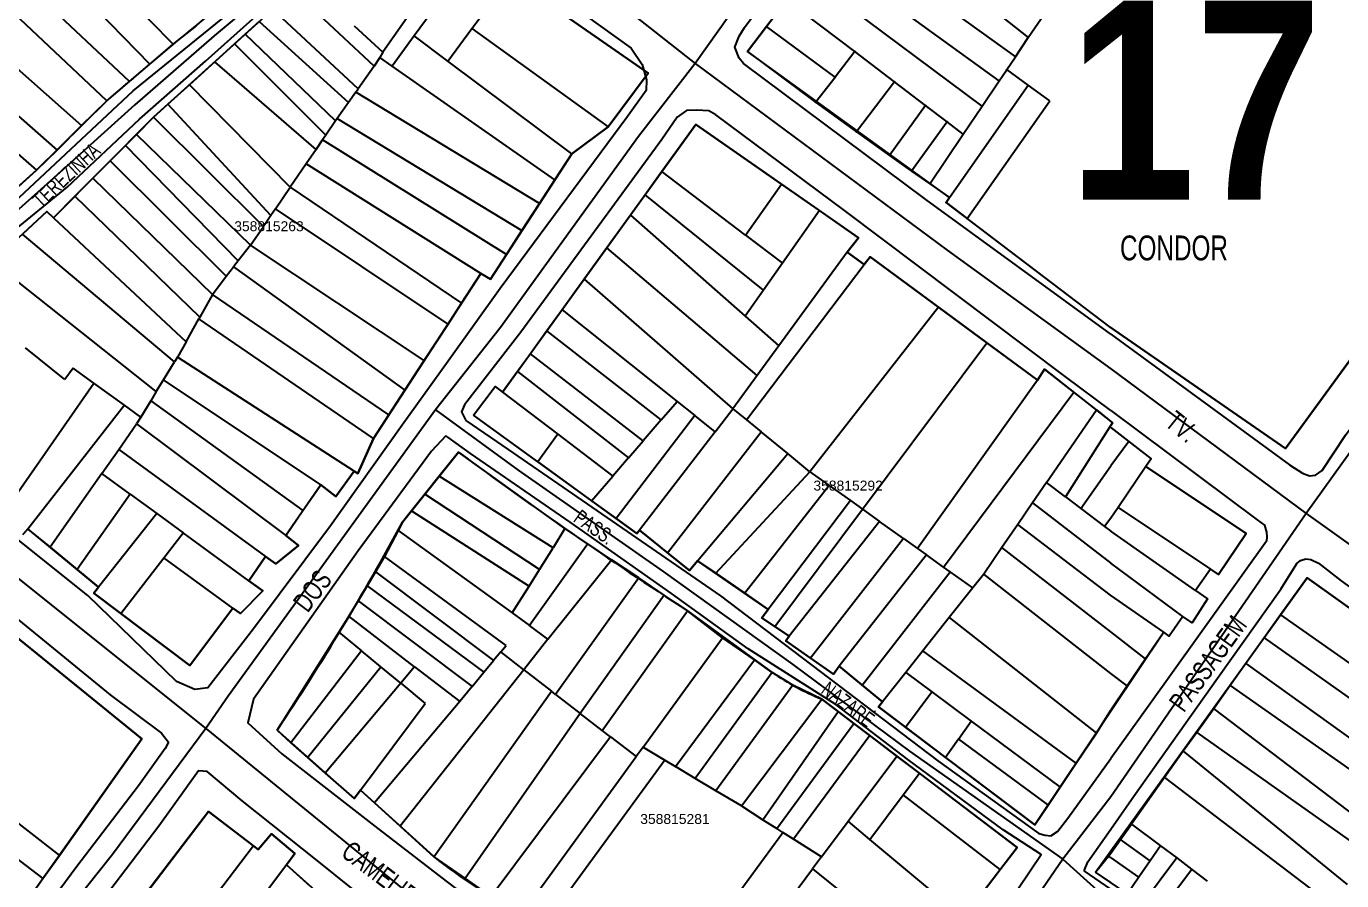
# Model space of a CAD drawing. Extents: x 201512 to 203323, y 4836571 to 4838029.
# Drawn here: x 202100.1 to 202364.9, y 4837083.2 to 4837255.2 of the extents above; entities that cross this region are included whole.
import ezdxf

# ---------------------------------------------------------------- set-up
doc = ezdxf.new("R2010")
doc.units = 0
doc.header["$LTSCALE"] = 1.5
doc.header["$MEASUREMENT"] = 0
for name, color, linetype in [('CD-MALHA-LOTES', 40, 'CONTINUOUS'), ('CD_TXT_QUADRA', 7, 'CONTINUOUS'), ('LM-TXT-LSF', 7, 'CONTINUOUS'), ('RU-QUADRAS', 6, 'CONTINUOUS'), ('SV-EIXO-RUA-N-PAV', 6, 'CONTINUOUS'), ('SV-EIXO-RUA-PAV', 20, 'CONTINUOUS'), ('SV-RUA-NAO-PAV-S-GUIA-C-GUIA', 7, 'CONTINUOUS'), ('SV-RUA-PAVIM-S-GUIA-C-GUIA', 7, 'CONTINUOUS'), ('SV-TXT-RUA-N-PAV-S-GUIA-C-GUIA', 7, 'CONTINUOUS'), ('SV-TXT-RUA-PAV-S-GUIA-C-GUIA', 7, 'CONTINUOUS')]:
    doc.layers.add(name, color=color, linetype=linetype)
doc.styles.add('ARIAL', font='arial.ttf')
doc.styles.add('MONOTXT', font='arial.ttf', dxfattribs={"height": 0.2})
doc.styles.get("Standard").update_dxf_attribs({"font": 'swisscbo.ttf'})

msp = doc.modelspace()

# ---------------------------------------------------------------- linework, layer by layer
at = {"layer": 'CD-MALHA-LOTES', "linetype": 'Continuous'}
for p, q in [((202266.31, 4837280.97), (202301.8, 4837252.9)), ((202263.93, 4837274.67), (202299.2, 4837248.98)), ((202103.1, 4837269.94), (202124.97, 4837247.56)), ((202186.08, 4837270.25), (202171.87, 4837249.93)), ((202295.95, 4837244.18), (202260.49, 4837269.98)), ((202115.19, 4837266.33), (202129.66, 4837251.53)), ((202189.02, 4837267.96), (202178.14, 4837253.27)), ((202120.84, 4837244.04), (202098.35, 4837265.2)), ((202189.78, 4837254.7), (202197.48, 4837265.06)), ((202225.29, 4837245.7), (202197.48, 4837265.06)), ((202292.49, 4837239.06), (202257.01, 4837265.55)), ((202116.31, 4837240.18), (202094.17, 4837261.01)), ((202170.13, 4837247.16), (202153.84, 4837262.35)), ((202253.17, 4837260.5), (202249.07, 4837255.09)), ((202266.89, 4837250.06), (202253.17, 4837260.5)), ((202166.87, 4837242.56), (202149.69, 4837258.55)), ((202129.66, 4837251.53), (202134.35, 4837255.26)), ((202146.97, 4837256.13), (202144.15, 4837253.58)), ((202146.97, 4837256.13), (202164.95, 4837239.82)), ((202166.06, 4837255.22), (202171.87, 4837249.93)), ((202301.8, 4837252.9), (202305.05, 4837257.69)), ((202088.9, 4837254.93), (202111.19, 4837235.16)), ((202144.15, 4837253.58), (202142, 4837251.65)), ((202162.35, 4837236.15), (202144.15, 4837253.58)), ((202178.14, 4837253.27), (202173.75, 4837247.12)), ((202184.96, 4837248.16), (202178.14, 4837253.27)), ((202184.96, 4837248.16), (202189.78, 4837254.7)), ((202189.78, 4837254.7), (202217.2, 4837234.93)), ((202249.07, 4837255.09), (202245.25, 4837250.07)), ((202262.89, 4837244.95), (202249.07, 4837255.09)), ((202299.2, 4837248.98), (202301.8, 4837252.9)), ((202124.97, 4837247.56), (202129.66, 4837251.53)), ((202142, 4837251.65), (202138.07, 4837247.99)), ((202142, 4837251.65), (202160.36, 4837233.25)), ((202171.87, 4837249.93), (202171.27, 4837248.85)), ((202245.25, 4837250.07), (202258.94, 4837239.89)), ((202266.89, 4837250.06), (202262.89, 4837244.95)), ((202274.89, 4837243.97), (202266.89, 4837250.06)), ((202084.5, 4837249.29), (202106.28, 4837230.25)), ((202120.84, 4837244.04), (202124.97, 4837247.56)), ((202138.07, 4837247.99), (202132.94, 4837243.41)), ((202158.41, 4837230.38), (202138.07, 4837247.99)), ((202171.27, 4837248.85), (202170.13, 4837247.16)), ((202173.75, 4837247.12), (202171.27, 4837248.85)), ((202209.91, 4837229.51), (202184.96, 4837248.16)), ((202297.5, 4837246.47), (202299.2, 4837248.98)), ((202080.94, 4837244.73), (202102.14, 4837226.18)), ((202170.13, 4837247.16), (202166.87, 4837242.56)), ((202206.48, 4837224.26), (202173.75, 4837247.12)), ((202217.2, 4837234.93), (202225.29, 4837245.7)), ((202258.94, 4837239.89), (202262.89, 4837244.95)), ((202295.95, 4837244.18), (202297.38, 4837246.3)), ((202297.38, 4837246.3), (202297.5, 4837246.47)), ((202301.78, 4837243.33), (202297.5, 4837246.47)), ((202116.31, 4837240.18), (202120.84, 4837244.04)), ((202132.94, 4837243.41), (202128.57, 4837239.46)), ((202153.23, 4837222.8), (202132.94, 4837243.41)), ((202166.46, 4837241.87), (202166.87, 4837242.56)), ((202274.89, 4837243.97), (202267.22, 4837233.95)), ((202281.12, 4837239.24), (202274.89, 4837243.97)), ((202285.97, 4837220.72), (202301.78, 4837243.33)), ((202292.49, 4837239.06), (202295.95, 4837244.18)), ((202306.14, 4837240.13), (202301.78, 4837243.33)), ((202111.19, 4837235.16), (202116.31, 4837240.18)), ((202128.57, 4837239.46), (202125.68, 4837236.85)), ((202149.31, 4837217.06), (202128.57, 4837239.46)), ((202164.95, 4837239.82), (202162.67, 4837236.62)), ((202166.46, 4837241.87), (202164.95, 4837239.82)), ((202203.4, 4837219.49), (202166.46, 4837241.87)), ((202258.94, 4837239.89), (202267.22, 4837233.95)), ((202289.48, 4837216.48), (202306.14, 4837240.13)), ((202125.68, 4837236.85), (202122.25, 4837233.4)), ((202125.68, 4837236.85), (202147.82, 4837214.87)), ((202281.12, 4837239.24), (202273.86, 4837229.17)), ((202285.5, 4837235.91), (202281.12, 4837239.24)), ((202288.7, 4837233.47), (202292.49, 4837239.06)), ((202353.57, 4837170.18), (202403.08, 4837238.1)), ((202106.28, 4837230.25), (202111.19, 4837235.16)), ((202162.35, 4837236.15), (202160.36, 4837233.25)), ((202162.67, 4837236.62), (202162.35, 4837236.15)), ((202162.67, 4837236.62), (202199.87, 4837214.04)), ((202209.91, 4837229.51), (202217.2, 4837234.93)), ((202234.9, 4837235.42), (202228.04, 4837225.94)), ((202252.15, 4837223.4), (202234.9, 4837235.42)), ((202285.5, 4837235.91), (202278.31, 4837225.99)), ((202288.7, 4837233.47), (202285.5, 4837235.91)), ((202122.25, 4837233.4), (202120.05, 4837231.18)), ((202145.23, 4837211.12), (202122.25, 4837233.4)), ((202158.41, 4837230.38), (202159.74, 4837232.33)), ((202160.36, 4837233.25), (202159.74, 4837232.33)), ((202196.76, 4837209.24), (202159.74, 4837232.33)), ((202267.22, 4837233.95), (202273.86, 4837229.17)), ((202281.99, 4837223.46), (202288.7, 4837233.47)), ((202102.14, 4837226.18), (202106.28, 4837230.25)), ((202120.05, 4837231.18), (202116.95, 4837228.08)), ((202142.77, 4837207.98), (202120.05, 4837231.18)), ((202158.41, 4837230.38), (202156.44, 4837227.5)), ((202206.48, 4837224.26), (202209.91, 4837229.51)), ((202273.86, 4837229.17), (202278.1, 4837226.13)), ((202097.88, 4837222.29), (202102.14, 4837226.18)), ((202116.95, 4837228.08), (202113.5, 4837224.6)), ((202116.95, 4837228.08), (202140.3, 4837204.84)), ((202156.44, 4837227.5), (202153.23, 4837222.8)), ((202191.61, 4837205.42), (202156.44, 4837227.5)), ((202278.1, 4837226.13), (202278.31, 4837225.99)), ((202113.5, 4837224.6), (202109.88, 4837220.97)), ((202113.5, 4837224.6), (202137.54, 4837201.16)), ((202203.4, 4837219.49), (202206.48, 4837224.26)), ((202228.04, 4837225.94), (202224.68, 4837221.26)), ((202244.89, 4837213.12), (202228.04, 4837225.94)), ((202278.31, 4837225.99), (202281.99, 4837223.46)), ((202281.99, 4837223.46), (202285.97, 4837220.72)), ((202109.88, 4837220.97), (202105.57, 4837216.64)), ((202135.03, 4837196.61), (202109.88, 4837220.97)), ((202150.25, 4837218.44), (202153.23, 4837222.8)), ((202153.23, 4837222.8), (202187.72, 4837199.45)), ((202224.68, 4837221.26), (202221.7, 4837217.13)), ((202248.49, 4837202.07), (202224.68, 4837221.26)), ((202244.89, 4837213.12), (202252.15, 4837223.4)), ((202259.78, 4837218.08), (202252.15, 4837223.4)), ((202150.25, 4837218.44), (202149.31, 4837217.06)), ((202184.99, 4837195.22), (202150.25, 4837218.44)), ((202199.87, 4837214.04), (202203.4, 4837219.49)), ((202285.97, 4837220.72), (202285.27, 4837219.72)), ((202285.27, 4837219.72), (202289.48, 4837216.48)), ((202104.25, 4837217.88), (202099.34, 4837213.33)), ((202105.57, 4837216.64), (202104.25, 4837217.88)), ((202105.57, 4837216.64), (202132.25, 4837191.68)), ((202149.31, 4837217.06), (202147.82, 4837214.87)), ((202221.7, 4837217.13), (202216.93, 4837210.54)), ((202221.7, 4837217.13), (202244.78, 4837196.82)), ((202259.78, 4837218.08), (202252.31, 4837207.47)), ((202267.63, 4837212.61), (202259.78, 4837218.08)), ((202318.3, 4837194.61), (202289.48, 4837216.48)), ((202129.94, 4837187.64), (202099.34, 4837213.33)), ((202145.23, 4837211.12), (202147.82, 4837214.87)), ((202196.76, 4837209.24), (202199.87, 4837214.04)), ((202244.89, 4837213.12), (202252.31, 4837207.47)), ((202145.23, 4837211.12), (202142.77, 4837207.98)), ((202180.18, 4837187.87), (202145.23, 4837211.12)), ((202216.93, 4837210.54), (202212.38, 4837204.23)), ((202247.22, 4837184.85), (202216.93, 4837210.54)), ((202265.31, 4837209.68), (202267.63, 4837212.61)), ((202126.22, 4837181.63), (202093.31, 4837207.78)), ((202142.77, 4837207.98), (202141.8, 4837206.75)), ((202193.52, 4837204.24), (202196.76, 4837209.24)), ((202265.31, 4837209.68), (202251.61, 4837190.82)), ((202268.78, 4837207.2), (202265.31, 4837209.68)), ((202269.99, 4837208.79), (202268.78, 4837207.2)), ((202283.72, 4837198.65), (202269.99, 4837208.79)), ((202140.3, 4837204.84), (202141.8, 4837206.75)), ((202141.8, 4837206.75), (202176.29, 4837181.89)), ((202187.72, 4837199.45), (202191.61, 4837205.42)), ((202191.61, 4837205.42), (202193.52, 4837204.24)), ((202245.09, 4837175.97), (202268.78, 4837207.2)), ((202252.31, 4837207.47), (202248.49, 4837202.07)), ((202137.54, 4837201.16), (202140.3, 4837204.84)), ((202212.38, 4837204.23), (202207.95, 4837198.09)), ((202212.38, 4837204.23), (202242.3, 4837178.17)), ((202137.54, 4837201.16), (202135.03, 4837196.61)), ((202173.1, 4837176.98), (202137.54, 4837201.16)), ((202248.49, 4837202.07), (202244.78, 4837196.82)), ((202184.99, 4837195.22), (202187.72, 4837199.45)), ((202207.95, 4837198.09), (202204.88, 4837193.84)), ((202207.95, 4837198.09), (202231.1, 4837179.65)), ((202283.72, 4837198.65), (202257.83, 4837165.51)), ((202293.47, 4837191.46), (202283.72, 4837198.65)), ((202132.25, 4837191.68), (202134.8, 4837196.25)), ((202135.03, 4837196.61), (202134.8, 4837196.25)), ((202169.97, 4837172.18), (202134.8, 4837196.25)), ((202180.18, 4837187.87), (202184.99, 4837195.22)), ((202244.78, 4837196.82), (202251.61, 4837190.82)), ((202318.3, 4837194.61), (202353.57, 4837170.18)), ((202132.25, 4837191.68), (202130.51, 4837188.55)), ((202204.88, 4837193.84), (202201.57, 4837189.25)), ((202227.92, 4837175.96), (202204.88, 4837193.84)), ((202107.87, 4837184.09), (202099.96, 4837190.47)), ((202201.57, 4837189.25), (202198.97, 4837185.65)), ((202224.28, 4837171.73), (202201.57, 4837189.25)), ((202251.61, 4837190.82), (202247.22, 4837184.85)), ((202268.44, 4837157.95), (202293.47, 4837191.46)), ((202303.52, 4837184.04), (202293.47, 4837191.46)), ((202109.55, 4837186.35), (202107.87, 4837184.09)), ((202113.71, 4837183.34), (202109.55, 4837186.35)), ((202127.68, 4837183.99), (202129.94, 4837187.64)), ((202130.51, 4837188.55), (202129.94, 4837187.64)), ((202166.1, 4837165.65), (202130.51, 4837188.55)), ((202176.29, 4837181.89), (202180.18, 4837187.87)), ((202126.22, 4837181.63), (202127.68, 4837183.99)), ((202159.36, 4837162.9), (202127.68, 4837183.99)), ((202198.97, 4837185.65), (202195.98, 4837181.53)), ((202198.97, 4837185.65), (202221.34, 4837168.32)), ((202247.22, 4837184.85), (202242.3, 4837178.17)), ((202303.64, 4837183.95), (202279.52, 4837150.05)), ((202303.64, 4837183.95), (202303.52, 4837184.04)), ((202305.04, 4837186.14), (202303.64, 4837183.95)), ((202310.94, 4837181.53), (202305.04, 4837186.14)), ((202095.79, 4837157.58), (202113.71, 4837183.34)), ((202119.83, 4837178.9), (202113.71, 4837183.34)), ((202126.22, 4837181.63), (202125.16, 4837179.79)), ((202173.1, 4837176.98), (202176.29, 4837181.89)), ((202190.1, 4837176.92), (202194.46, 4837182.69)), ((202194.46, 4837182.69), (202195.98, 4837181.53)), ((202195.98, 4837181.53), (202207.06, 4837173.07)), ((202284.75, 4837146.32), (202310.94, 4837181.53)), ((202315.51, 4837177.95), (202310.94, 4837181.53)), ((202119.83, 4837178.9), (202100.38, 4837153.97)), ((202123.12, 4837176.51), (202119.83, 4837178.9)), ((202125.16, 4837179.79), (202123.12, 4837176.51)), ((202125.16, 4837179.79), (202155.79, 4837157.69)), ((202227.92, 4837175.96), (202231.1, 4837179.65)), ((202231.1, 4837179.65), (202234.69, 4837176.79)), ((202123.12, 4837176.51), (202122.28, 4837175.16)), ((202169.97, 4837172.18), (202173.1, 4837176.98)), ((202203.04, 4837167.53), (202190.1, 4837176.92)), ((202234.69, 4837176.79), (202218.82, 4837156.09)), ((202227.92, 4837175.96), (202224.28, 4837171.73)), ((202238.76, 4837173.55), (202234.69, 4837176.79)), ((202238.76, 4837173.55), (202242.3, 4837178.17)), ((202242.3, 4837178.17), (202245.09, 4837175.97)), ((202245.09, 4837175.97), (202248.05, 4837173.56)), ((202305.48, 4837163.35), (202315.51, 4837177.95)), ((202315.51, 4837177.95), (202318.77, 4837175.38)), ((202118.7, 4837169.96), (202122.28, 4837175.16)), ((202122.28, 4837175.16), (202152.34, 4837152.65)), ((202238.76, 4837173.55), (202223.54, 4837153.73)), ((202229.17, 4837149.2), (202248.05, 4837173.56)), ((202253.37, 4837169.17), (202248.05, 4837173.56)), ((202318.22, 4837174.55), (202309.27, 4837160.48)), ((202318.41, 4837174.83), (202318.22, 4837174.55)), ((202318.39, 4837174.41), (202318.22, 4837174.55)), ((202318.39, 4837174.41), (202322.04, 4837171.59)), ((202318.77, 4837175.38), (202318.41, 4837174.83)), ((202166.86, 4837165.17), (202169.97, 4837172.18)), ((202207.06, 4837173.07), (202203.04, 4837167.53)), ((202207.06, 4837173.07), (202218.14, 4837164.61)), ((202221.34, 4837168.32), (202224.28, 4837171.73)), ((202322.04, 4837171.59), (202318.39, 4837166.68)), ((202322.04, 4837171.59), (202326.56, 4837168.11)), ((202115.3, 4837165.13), (202118.7, 4837169.96)), ((202118.7, 4837169.96), (202148.27, 4837148.42)), ((202187.07, 4837169.47), (202183.19, 4837164.6)), ((202208.53, 4837154.09), (202187.07, 4837169.47)), ((202221.34, 4837168.32), (202218.14, 4837164.61)), ((202235.22, 4837147.59), (202253.37, 4837169.17)), ((202257.83, 4837165.51), (202253.37, 4837169.17)), ((202326.56, 4837168.11), (202325.49, 4837166.55)), ((202162.42, 4837160.49), (202166.1, 4837165.65)), ((202166.1, 4837165.65), (202166.86, 4837165.17)), ((202203.04, 4837167.53), (202213.9, 4837159.65)), ((202238.92, 4837145.1), (202257.83, 4837165.51)), ((202257.83, 4837165.51), (202261.7, 4837162.75)), ((202312.41, 4837158.1), (202318.39, 4837166.68)), ((202325.49, 4837166.55), (202319.87, 4837158.32)), ((202345.66, 4837153.1), (202325.49, 4837166.55)), ((202115.3, 4837165.13), (202104.86, 4837150.29)), ((202121.02, 4837160.96), (202115.3, 4837165.13)), ((202155.79, 4837157.69), (202159.36, 4837162.9)), ((202159.36, 4837162.9), (202162.42, 4837160.49)), ((202183.19, 4837164.6), (202180.32, 4837160.99)), ((202206.15, 4837150.21), (202183.19, 4837164.6)), ((202213.9, 4837159.65), (202218.14, 4837164.61)), ((202261.7, 4837162.75), (202244.75, 4837141.05)), ((202261.7, 4837162.75), (202266, 4837159.69)), ((202305.48, 4837163.35), (202302.68, 4837159.27)), ((202309.27, 4837160.48), (202305.48, 4837163.35)), ((202121.02, 4837160.96), (202110.33, 4837145.8)), ((202121.02, 4837160.96), (202126.36, 4837157.07)), ((202180.32, 4837160.99), (202177.66, 4837157.66)), ((202203.4, 4837145.82), (202180.32, 4837160.99)), ((202309.27, 4837160.48), (202312.41, 4837158.1)), ((202152.34, 4837152.65), (202155.79, 4837157.69)), ((202177.66, 4837157.66), (202175.84, 4837155.37)), ((202177.66, 4837157.66), (202201.3, 4837142.5)), ((202213.9, 4837159.65), (202218.82, 4837156.09)), ((202266, 4837159.69), (202249.45, 4837137.8)), ((202250.79, 4837134.33), (202268.44, 4837157.95)), ((202266, 4837159.69), (202268.44, 4837157.95)), ((202268.44, 4837157.95), (202271.86, 4837155.51)), ((202302.68, 4837159.27), (202299.67, 4837154.89)), ((202302.68, 4837159.27), (202318.41, 4837147.08)), ((202312.41, 4837158.1), (202317.16, 4837154.5)), ((202319.87, 4837158.32), (202318.39, 4837156.16)), ((202319.87, 4837158.32), (202338.45, 4837145.89)), ((202126.36, 4837157.07), (202114.63, 4837142.25)), ((202126.36, 4837157.07), (202131.67, 4837153.21)), ((202175.84, 4837155.37), (202174.98, 4837153.71)), ((202218.82, 4837156.09), (202223.01, 4837153.04)), ((202271.86, 4837155.51), (202253.63, 4837132.4)), ((202276.7, 4837152.08), (202271.86, 4837155.51)), ((202299.67, 4837154.89), (202296.47, 4837150.23)), ((202318.38, 4837140.69), (202299.67, 4837154.89)), ((202318.39, 4837156.16), (202317.16, 4837154.5)), ((202099.41, 4837152.86), (202100.38, 4837153.97)), ((202100.38, 4837153.97), (202104.86, 4837150.29)), ((202127.77, 4837148.18), (202131.67, 4837153.21)), ((202144.9, 4837143.56), (202131.67, 4837153.21)), ((202154.87, 4837150.64), (202152.34, 4837152.65)), ((202174.98, 4837153.71), (202172.23, 4837148.43)), ((202174.98, 4837153.71), (202197.87, 4837137.08)), ((202208.53, 4837154.09), (202206.15, 4837150.21)), ((202213.12, 4837151), (202208.53, 4837154.09)), ((202223.01, 4837153.04), (202223.54, 4837153.73)), ((202223.54, 4837153.73), (202229.17, 4837149.2)), ((202276.7, 4837152.08), (202257.96, 4837128)), ((202276.7, 4837152.08), (202279.52, 4837150.05)), ((202317.16, 4837154.5), (202318.43, 4837153.54)), ((202335.48, 4837141.59), (202318.43, 4837153.54)), ((202340.1, 4837144.79), (202345.66, 4837153.1)), ((202104.86, 4837150.29), (202110.33, 4837145.8)), ((202150.31, 4837146.94), (202154.87, 4837150.64)), ((202213.12, 4837151), (202201.38, 4837134.53)), ((202203.4, 4837145.82), (202206.15, 4837150.21)), ((202217.88, 4837147.8), (202213.12, 4837151)), ((202279.52, 4837150.05), (202281.32, 4837148.79)), ((202296.47, 4837150.23), (202292.82, 4837144.91)), ((202318.39, 4837133.25), (202296.47, 4837150.23)), ((202119.11, 4837136.98), (202127.77, 4837148.18)), ((202141.69, 4837138.03), (202127.77, 4837148.18)), ((202144.9, 4837143.56), (202148.27, 4837148.42)), ((202148.27, 4837148.42), (202150.31, 4837146.94)), ((202172.23, 4837148.43), (202170.41, 4837145.38)), ((202196.66, 4837130.53), (202172.23, 4837148.43)), ((202205.11, 4837131.82), (202217.88, 4837147.8)), ((202223.38, 4837144.13), (202217.88, 4837147.8)), ((202229.17, 4837149.2), (202233.58, 4837145.65)), ((202233.58, 4837145.65), (202235.22, 4837147.59)), ((202235.22, 4837147.59), (202238.92, 4837145.1)), ((202281.32, 4837148.79), (202263.73, 4837126.39)), ((202284.75, 4837146.32), (202281.32, 4837148.79)), ((202332.92, 4837136.38), (202318.41, 4837147.08)), ((202110.33, 4837145.8), (202114.63, 4837142.25)), ((202170.41, 4837145.38), (202168.71, 4837142.54)), ((202170.41, 4837145.38), (202194.15, 4837127.5)), ((202201.3, 4837142.5), (202203.4, 4837145.82)), ((202223.38, 4837144.13), (202206.62, 4837120.7)), ((202228.5, 4837140.68), (202223.38, 4837144.13)), ((202238.92, 4837145.1), (202244.75, 4837141.05)), ((202268.36, 4837122.57), (202286.1, 4837145.35)), ((202286.1, 4837145.35), (202284.75, 4837146.32)), ((202290.63, 4837142.14), (202286.1, 4837145.35)), ((202292.82, 4837144.91), (202290.63, 4837142.14)), ((202318.39, 4837124.92), (202292.82, 4837144.91)), ((202338.45, 4837145.89), (202335.48, 4837141.59)), ((202338.45, 4837145.89), (202340.1, 4837144.79)), ((202357.93, 4837144.18), (202352.59, 4837136.7)), ((202388.7, 4837122.2), (202357.93, 4837144.18)), ((202114.63, 4837142.25), (202113.7, 4837141.08)), ((202143.19, 4837136.94), (202147.72, 4837141.54)), ((202147.72, 4837141.54), (202144.9, 4837143.56)), ((202168.71, 4837142.54), (202166.9, 4837139.53)), ((202168.71, 4837142.54), (202192.22, 4837125.17)), ((202197.87, 4837137.08), (202201.3, 4837142.5)), ((202290.63, 4837142.14), (202285.89, 4837136.15)), ((202335.48, 4837141.59), (202337.9, 4837139.93)), ((202113.7, 4837141.08), (202119.11, 4837136.98)), ((202166.9, 4837139.53), (202165.01, 4837136.42)), ((202166.9, 4837139.53), (202189.85, 4837122.31)), ((202228.5, 4837140.68), (202211.6, 4837116.86)), ((202233.2, 4837137.54), (202228.5, 4837140.68)), ((202244.75, 4837141.05), (202249.45, 4837137.8)), ((202329.06, 4837133.2), (202318.38, 4837140.69)), ((202337.9, 4837139.93), (202334.79, 4837135.07)), ((202119.11, 4837136.98), (202133.03, 4837126.51)), ((202133.03, 4837126.51), (202141.69, 4837138.03)), ((202141.69, 4837138.03), (202143.19, 4837136.94)), ((202165.01, 4837136.42), (202162.99, 4837133.21)), ((202178.24, 4837126.25), (202165.01, 4837136.42)), ((202197.87, 4837137.08), (202201.38, 4837134.53)), ((202216.04, 4837113.42), (202233.2, 4837137.54)), ((202240.25, 4837132.08), (202233.2, 4837137.54)), ((202249.45, 4837137.8), (202248.18, 4837136.09)), ((202248.18, 4837136.09), (202250.79, 4837134.33)), ((202285.89, 4837136.15), (202280.57, 4837129.44)), ((202285.89, 4837136.15), (202315.54, 4837112.9)), ((202332.92, 4837136.38), (202330.19, 4837132.43)), ((202334.79, 4837135.07), (202332.92, 4837136.38)), ((202352.59, 4837136.7), (202349.31, 4837132.1)), ((202352.59, 4837136.7), (202383.34, 4837115.06)), ((202123.37, 4837111.74), (202096.56, 4837133.48)), ((202205.11, 4837131.82), (202201.38, 4837134.53)), ((202250.79, 4837134.33), (202253.63, 4837132.4)), ((202162.99, 4837133.21), (202150.56, 4837113.46)), ((202162.99, 4837133.21), (202167.54, 4837129.46)), ((202205.11, 4837131.82), (202200.23, 4837125.64)), ((202224.24, 4837110.09), (202240.25, 4837132.08)), ((202246.67, 4837127.62), (202240.25, 4837132.08)), ((202253.63, 4837132.4), (202253.01, 4837131.47)), ((202253.01, 4837131.47), (202257.96, 4837128)), ((202325.4, 4837127.82), (202318.39, 4837133.25)), ((202329.06, 4837133.2), (202325.4, 4837127.82)), ((202330.19, 4837132.43), (202329.06, 4837133.2)), ((202349.31, 4837132.1), (202345.61, 4837126.9)), ((202349.31, 4837132.1), (202379.86, 4837110.43)), ((202167.54, 4837129.46), (202153.34, 4837110.97)), ((202171.44, 4837126.25), (202167.54, 4837129.46)), ((202195.59, 4837129.24), (202194.15, 4837127.5)), ((202195.59, 4837129.24), (202196.66, 4837130.53)), ((202200.23, 4837125.64), (202195.59, 4837129.24)), ((202280.57, 4837129.44), (202277.15, 4837125.11)), ((202311.46, 4837106.84), (202280.57, 4837129.44)), ((202156.72, 4837108), (202171.44, 4837126.25)), ((202175.46, 4837122.94), (202171.44, 4837126.25)), ((202200.23, 4837125.64), (202175.37, 4837094.15)), ((202178.24, 4837126.25), (202175.46, 4837122.94)), ((202178.24, 4837126.25), (202187.33, 4837119.26)), ((202192.22, 4837125.17), (202194.15, 4837127.5)), ((202200.23, 4837125.64), (202205.79, 4837121.35)), ((202230.81, 4837106.15), (202246.67, 4837127.62)), ((202250.27, 4837125.11), (202246.67, 4837127.62)), ((202257.96, 4837128), (202262.57, 4837124.76)), ((202262.57, 4837124.76), (202263.73, 4837126.39)), ((202263.73, 4837126.39), (202268.36, 4837122.57)), ((202325.4, 4837127.82), (202321.71, 4837122.39)), ((202345.61, 4837126.9), (202342.47, 4837122.51)), ((202345.61, 4837126.9), (202375.9, 4837105.16)), ((202175.46, 4837122.94), (202160.27, 4837104.85)), ((202175.46, 4837122.94), (202180.41, 4837118.83)), ((202189.85, 4837122.31), (202192.22, 4837125.17)), ((202250.27, 4837125.11), (202234.75, 4837103.79)), ((202254.38, 4837122.55), (202250.27, 4837125.11)), ((202277.15, 4837125.11), (202272.45, 4837119.17)), ((202277.15, 4837125.11), (202282.37, 4837121.21)), ((202321.71, 4837122.39), (202318.39, 4837124.92)), ((202182.13, 4837088.01), (202205.79, 4837121.35)), ((202189.85, 4837122.31), (202187.33, 4837119.26)), ((202206.62, 4837120.7), (202205.79, 4837121.35)), ((202206.62, 4837120.7), (202211.6, 4837116.86)), ((202254.38, 4837122.55), (202238.9, 4837101.3)), ((202260.25, 4837119.75), (202254.38, 4837122.55)), ((202268.36, 4837122.57), (202272.45, 4837119.17)), ((202277.06, 4837114.09), (202282.37, 4837121.21)), ((202282.37, 4837121.21), (202290.31, 4837115.31)), ((202321.71, 4837122.39), (202318.39, 4837117.5)), ((202342.47, 4837122.51), (202339.12, 4837117.79)), ((202342.47, 4837122.51), (202375.97, 4837098.95)), ((202167.38, 4837101.4), (202180.41, 4837118.83)), ((202187.33, 4837119.26), (202170.17, 4837098.86)), ((202244.04, 4837098.25), (202260.25, 4837119.75)), ((202263.55, 4837117.23), (202260.25, 4837119.75)), ((202272.45, 4837119.17), (202271.66, 4837118.18)), ((202271.66, 4837118.18), (202277.06, 4837114.09)), ((202315.54, 4837112.9), (202318.39, 4837117.5)), ((202339.12, 4837117.79), (202335.72, 4837113.04)), ((202339.12, 4837117.79), (202371.29, 4837093.34)), ((202211.6, 4837116.86), (202188.42, 4837083.62)), ((202216.04, 4837113.42), (202211.6, 4837116.86)), ((202248.38, 4837095.47), (202263.55, 4837117.23)), ((202251.15, 4837093.69), (202266.68, 4837114.86)), ((202266.68, 4837114.86), (202263.55, 4837117.23)), ((202269.9, 4837112.4), (202266.68, 4837114.86)), ((202287.73, 4837111.7), (202290.31, 4837115.31)), ((202290.31, 4837115.31), (202308.21, 4837102)), ((202150.56, 4837113.46), (202153.34, 4837110.97)), ((202217.67, 4837112.16), (202216.04, 4837113.42)), ((202269.9, 4837112.4), (202254.54, 4837091.55)), ((202275.33, 4837108.29), (202269.9, 4837112.4)), ((202277.06, 4837114.09), (202285.11, 4837108.02)), ((202311.46, 4837106.84), (202315.54, 4837112.9)), ((202335.72, 4837113.04), (202333.01, 4837109.24)), ((202335.72, 4837113.04), (202368.46, 4837089.87)), ((202106.74, 4837088.29), (202123.37, 4837111.74)), ((202153.34, 4837110.97), (202156.72, 4837108)), ((202217.67, 4837112.16), (202193.67, 4837080)), ((202217.67, 4837112.16), (202222.86, 4837108.16)), ((202224.24, 4837110.09), (202222.86, 4837108.16)), ((202224.24, 4837110.09), (202228.64, 4837107.45)), ((202287.73, 4837111.7), (202285.11, 4837108.02)), ((202287.73, 4837111.7), (202305.79, 4837098.39)), ((202156.72, 4837108), (202160.27, 4837104.85)), ((202199.7, 4837076.32), (202222.86, 4837108.16)), ((202228.64, 4837107.45), (202203.54, 4837073.18)), ((202228.64, 4837107.45), (202230.81, 4837106.15)), ((202265.52, 4837095.16), (202275.33, 4837108.29)), ((202279.87, 4837104.83), (202275.33, 4837108.29)), ((202285.11, 4837108.02), (202303.13, 4837094.43)), ((202333.01, 4837109.24), (202329.25, 4837103.97)), ((202333.01, 4837109.24), (202366.01, 4837082.44)), ((202160.27, 4837104.85), (202166.06, 4837099.72)), ((202234.75, 4837103.79), (202230.81, 4837106.15)), ((202276.61, 4837100.45), (202279.87, 4837104.83)), ((202299.53, 4837089.88), (202279.87, 4837104.83)), ((202308.21, 4837102), (202311.46, 4837106.84)), ((202086.36, 4837104.13), (202106.74, 4837088.29)), ((202238.9, 4837101.3), (202234.75, 4837103.79)), ((202305.79, 4837098.39), (202308.21, 4837102)), ((202329.25, 4837103.97), (202322.55, 4837094.57)), ((202329.25, 4837103.97), (202359.91, 4837080.64)), ((202082.88, 4837099.37), (202103.41, 4837083.61)), ((202166.06, 4837099.72), (202167.38, 4837101.4)), ((202167.38, 4837101.4), (202170.17, 4837098.86)), ((202244.04, 4837098.25), (202238.9, 4837101.3)), ((202269.93, 4837091.49), (202276.61, 4837100.45)), ((202296.17, 4837085.47), (202276.61, 4837100.45)), ((202136.8, 4837097.1), (202122.81, 4837078.89)), ((202145.84, 4837090.21), (202136.8, 4837097.1)), ((202170.17, 4837098.86), (202175.37, 4837094.15)), ((202244.04, 4837098.25), (202248.38, 4837095.47)), ((202303.13, 4837094.43), (202305.79, 4837098.39)), ((202175.37, 4837094.15), (202182.13, 4837088.01)), ((202248.38, 4837095.47), (202251.15, 4837093.69)), ((202252.4, 4837092.89), (202251.15, 4837093.69)), ((202260.16, 4837087.98), (202265.52, 4837095.16)), ((202269.93, 4837091.49), (202265.52, 4837095.16)), ((202320.34, 4837091.49), (202322.55, 4837094.57)), ((202322.55, 4837094.57), (202328.42, 4837090.2)), ((202149.44, 4837092.65), (202146.79, 4837089.49)), ((202154.13, 4837088.66), (202149.44, 4837092.65)), ((202225.45, 4837056.32), (202252.4, 4837092.89)), ((202254.54, 4837091.55), (202252.4, 4837092.89)), ((202260.16, 4837087.98), (202254.54, 4837091.55)), ((202288.79, 4837075.78), (202269.93, 4837091.49)), ((202318.39, 4837088.75), (202320.34, 4837091.49)), ((202326.31, 4837087.17), (202320.34, 4837091.49)), ((202145.84, 4837090.21), (202132, 4837072.13)), ((202146.79, 4837089.49), (202145.84, 4837090.21)), ((202152.45, 4837086.39), (202154.13, 4837088.66)), ((202296.17, 4837085.47), (202299.53, 4837089.88)), ((202317.93, 4837088.16), (202318.39, 4837088.75)), ((202328.42, 4837090.2), (202326.31, 4837087.17)), ((202328.42, 4837090.2), (202331.69, 4837087.78)), ((202103.41, 4837083.61), (202106.74, 4837088.29)), ((202152.45, 4837086.39), (202138.27, 4837067.51)), ((202157.32, 4837082.04), (202152.45, 4837086.39)), ((202182.13, 4837088.01), (202188.42, 4837083.62)), ((202260.16, 4837087.98), (202258.36, 4837085.57)), ((202315.34, 4837084.91), (202317.93, 4837088.16)), ((202317.93, 4837088.16), (202318.39, 4837087.86)), ((202324.07, 4837083.93), (202318.39, 4837087.86)), ((202326.31, 4837087.17), (202324.07, 4837083.93)), ((202331.69, 4837087.78), (202324.78, 4837078.54)), ((202331.69, 4837087.78), (202334.7, 4837085.48)), ((202099.77, 4837078.47), (202103.41, 4837083.61)), ((202188.42, 4837083.62), (202193.13, 4837080.33)), ((202254.31, 4837080.16), (202258.36, 4837085.57)), ((202258.36, 4837085.57), (202281.87, 4837066.71)), ((202288.79, 4837075.78), (202296.17, 4837085.47)), ((202318.39, 4837082.86), (202315.34, 4837084.91)), ((202324.07, 4837083.93), (202321.74, 4837080.58)), ((202334.7, 4837085.48), (202327.92, 4837076.4)), ((202334.7, 4837085.48), (202337.8, 4837083.13))]:
    msp.add_line(p, q, dxfattribs=at)
for p in [(202249.07, 4837255.09), (202249.07, 4837255.09), (202301.8, 4837252.9), (202266.89, 4837250.06), (202266.89, 4837250.06), (202266.89, 4837250.06), (202299.2, 4837248.98), (202262.89, 4837244.95), (202274.89, 4837243.97), (202274.89, 4837243.97), (202258.94, 4837239.89), (202281.12, 4837239.24), (202281.12, 4837239.24), (202285.5, 4837235.91), (202285.5, 4837235.91), (202267.22, 4837233.95), (202285.27, 4837219.72), (202285.27, 4837219.72), (202289.48, 4837216.48)]:
    msp.add_point(p, dxfattribs=at)
at = {"layer": 'RU-QUADRAS', "color": 6, "linetype": 'Continuous'}
msp.add_lwpolyline([(202431.97, 4837277.74), (202353.57, 4837170.18), (202318.3, 4837194.61), (202285.27, 4837219.72), (202285.97, 4837220.72), (202245.25, 4837250.07), (202257.01, 4837265.55), (202255.74, 4837266.5), (202258.47, 4837270.52), (202260.2, 4837269.59), (202265.1, 4837276.27), (202263.62, 4837277.54, 0.0203496359), (202304.84, 4837332.84), (202306.26, 4837331.73), (202339.51, 4837377.37), (202369.71, 4837356.23)], format="xyb", dxfattribs=at)
for points in [[(202012.13, 4837223.33), (202028.66, 4837246.91), (202073.11, 4837305.2), (202088.83, 4837329.11), (202091.57, 4837327.17), (202097.04, 4837335.53), (202115.06, 4837321.83), (202114.18, 4837320.61), (202123.39, 4837313.92), (202135.01, 4837307.5), (202168.08, 4837285.59), (202158.29, 4837274.3, 0.0163625891), (202116.31, 4837240.18), (202102.14, 4837226.18), (202059.93, 4837188.27, -0.0296158002)], [(202150.56, 4837113.46, 0.0230275782), (202175.84, 4837155.37), (202187.07, 4837169.47, 0.0154701007), (202233.2, 4837137.54), (202250.27, 4837125.11, 0.0560519102), (202260.25, 4837119.75), (202299.53, 4837089.88), (202281.87, 4837066.71), (202284.42, 4837064.66), (202276.52, 4837054.65), (202274.71, 4837056.08), (202273.3, 4837053.9), (202278.09, 4837049.63), (202259.21, 4837026.31), (202254.31, 4837029.84), (202256.34, 4837032.55), (202199.7, 4837076.32, -0.0309487322), (202182.11, 4837088.03), (202167.38, 4837101.4), (202166.06, 4837099.72)]]:
    msp.add_lwpolyline(points, format="xyb", close=True, dxfattribs=at)
for points in [[(202086.4, 4837201.4), (202104.25, 4837217.88), (202105.57, 4837216.64), (202125.68, 4837236.85), (202173.4, 4837280.07)], [(202190.48, 4837269.96), (202225.29, 4837245.7), (202217.2, 4837234.93), (202209.88, 4837229.5), (202193.52, 4837204.24), (202191.61, 4837205.42), (202169.97, 4837172.18), (202166.86, 4837165.17), (202166.1, 4837165.65), (202162.42, 4837160.49), (202159.36, 4837162.9), (202152.33, 4837152.65), (202154.87, 4837150.64), (202150.31, 4837146.94), (202148.27, 4837148.42), (202144.9, 4837143.56), (202147.72, 4837141.54), (202143.19, 4837136.94), (202141.69, 4837138.03), (202133.03, 4837126.51), (202113.7, 4837141.08), (202114.63, 4837142.25), (202100.37, 4837153.98), (202099.41, 4837152.86)], [(202033.72, 4837074.01), (202088.73, 4837141.81), (202097.85, 4837135.1), (202096.56, 4837133.48), (202123.37, 4837111.74), (202086.09, 4837059.21)], [(202112.71, 4837065.54), (202136.8, 4837097.1), (202146.79, 4837089.49), (202149.44, 4837092.65), (202154.13, 4837088.66), (202152.45, 4837086.39), (202174.62, 4837066.59)]]:
    msp.add_lwpolyline(points, dxfattribs=at)
for points in [[(202190.1, 4837176.92), (202194.46, 4837182.69), (202195.98, 4837181.53), (202234.9, 4837235.42), (202267.63, 4837212.61), (202265.32, 4837209.71), (202268.78, 4837207.2), (202269.99, 4837208.79), (202303.64, 4837183.95), (202305.04, 4837186.14), (202318.77, 4837175.38), (202318.22, 4837174.55), (202326.56, 4837168.11), (202325.49, 4837166.55), (202345.66, 4837153.1), (202340.1, 4837144.79), (202338.45, 4837145.89), (202335.48, 4837141.59), (202337.9, 4837139.93), (202334.79, 4837135.07), (202332.92, 4837136.38), (202330.19, 4837132.43), (202329.06, 4837133.2), (202303.13, 4837094.43), (202271.66, 4837118.18), (202272.45, 4837119.17), (202263.73, 4837126.39), (202262.57, 4837124.76), (202253.01, 4837131.47), (202253.63, 4837132.4), (202248.18, 4837136.09), (202249.45, 4837137.8), (202235.22, 4837147.59), (202233.58, 4837145.65), (202223.54, 4837153.73), (202223.01, 4837153.04)], [(202315.34, 4837084.91), (202357.93, 4837144.18), (202388.7, 4837122.2), (202389.59, 4837123.38), (202393.49, 4837120.13), (202392.15, 4837118.51), (202396.54, 4837114.57), (202397.59, 4837115.87), (202489.36, 4837051.94), (202459.09, 4836999.44), (202444.45, 4837002.27), (202444.99, 4837003.58), (202433.24, 4837007.51), (202427.52, 4837011.08), (202428.4, 4837012.7), (202383.53, 4837039.93), (202379.13, 4837043.96), (202377.6, 4837042.03), (202354.28, 4837059.38), (202343.8, 4837065.55)]]:
    msp.add_lwpolyline(points, close=True, dxfattribs=at)
at = {"layer": 'SV-EIXO-RUA-N-PAV'}
for points in [[(202176.438832, 4837289.191617), (202167.741652, 4837279.914624), (202154.116069, 4837266.868854), (202137.881333, 4837253.243272), (202121.936503, 4837239.327784), (202106.861391, 4837225.702202), (202094.105527, 4837214.395867), (202075.841448, 4837197.871225), (202060.47643, 4837183.086019), (202054.968216, 4837178.447523), (202048.395718, 4837173.035247), (202041.131929, 4837165.302826), (202023.792561, 4837146.323248), (202012.311088, 4837131.561353), (201998.720772, 4837114.924933), (201986.887826, 4837099.342934), (201981.732878, 4837092.079144), (201967.908247, 4837076.848619), (201953.146353, 4837059.040619), (201942.367827, 4837044.981672)], [(202182.440505, 4837177.980803), (202199.12244, 4837165.849089), (202228.27738, 4837145.397116), (202254.386282, 4837126.685737), (202277.884293, 4837109.279802), (202308.779827, 4837087.522384)], [(202308.779827, 4837087.522384), (202292.679338, 4837064.024373), (202269.181326, 4837030.517949), (202257.124346, 4837017.823616)], [(202308.779827, 4837087.522384), (202318.4, 4837078.82466)]]:
    msp.add_lwpolyline(points, dxfattribs=at)
at = {"layer": 'SV-EIXO-RUA-PAV'}
for p, q in [((202219.641767, 4837259.537416), (202234.767555, 4837247.682069)), ((202234.767555, 4837247.682069), (202285.459385, 4837210.072001)), ((202285.459385, 4837210.072001), (202318.4, 4837186.207415)), ((202090.524054, 4837150.367494), (202136.245531, 4837113.798405)), ((202136.245531, 4837113.798405), (202185.30214, 4837073.93991))]:
    msp.add_line(p, q, dxfattribs=at)
for points in [[(202552.894905, 4837430.30586), (202543.089724, 4837412.943668), (202501.929881, 4837356.105157), (202499.078813, 4837351.954246), (202461.303966, 4837300.842525), (202437.007528, 4837267.099472), (202410.222023, 4837229.037315), (202380.482275, 4837188.751179), (202357.736595, 4837157.097363), (202318.4, 4837100.097004)], [(202318.4, 4837360.107899), (202285.459385, 4837317.996543), (202259.704665, 4837282.839306), (202234.767555, 4837247.682069), (202223.321013, 4837232.965086), (202195.522267, 4837194.537408), (202182.440505, 4837177.980803), (202140.742387, 4837120.339286), (202136.245531, 4837113.798405), (202117.440497, 4837088.45249), (202096.79584, 4837062.493367), (202080.034832, 4837037.965063), (202068.179485, 4837017.524809), (202056.732943, 4836993.814114), (202044.778608, 4836968.576138), (202037.87154, 4836956.788076)], [(202318.4, 4837186.207415), (202357.736595, 4837157.097363), (202498.44507, 4837056.503147)], [(202318.4, 4837100.097004), (202308.779827, 4837087.522384)]]:
    msp.add_lwpolyline(points, dxfattribs=at)
at = {"layer": 'SV-RUA-NAO-PAV-S-GUIA-C-GUIA'}
for points in [[(202059.338801, 4837184.581526), (202077.569726, 4837202.444122), (202097.642414, 4837219.779774), (202121.594304, 4837242.153163), (202142.106699, 4837258.832859), (202159.743814, 4837273.906796), (202170.808576, 4837284.382692)], [(202063.81567, 4837179.919072), (202064.475157, 4837183.705856), (202069.622134, 4837189.873706), (202082.355372, 4837201.523712), (202096.994481, 4837213.545015), (202108.28958, 4837222.768606), (202122.905369, 4837236.488731), (202136.1385, 4837248.131303), (202153.331202, 4837263.561535), (202165.312245, 4837275.072862), (202173.283729, 4837282.797271), (202174.153196, 4837283.29433)], [(202188.55, 4837175.8), (202197.08, 4837169.95), (202239.82, 4837140.54), (202283.59, 4837107.34), (202303.917652, 4837092.711303), (202305.218976, 4837092.36909), (202306.369231, 4837092.226049), (202307.663664, 4837093.084358)], [(202184.946328, 4837172.444386), (202184.566936, 4837172.71991)], [(202257.13, 4837025.24), (202260.17, 4837026.26), (202268.4, 4837035.23), (202270.61, 4837038.14), (202273.05, 4837041.85), (202279.82, 4837052.37), (202290.67, 4837068.12), (202304.39, 4837088.46), (202296.77, 4837093.42), (202277.55, 4837107.61), (202263.04, 4837118.67), (202263.038967, 4837118.623795), (202245.38, 4837129.87), (202229.98, 4837141.03), (202209.6, 4837155.36), (202189.49, 4837169.15), (202184.95, 4837172.44)], [(202318.4, 4837081.51), (202313.06, 4837085.16)]]:
    msp.add_lwpolyline(points, dxfattribs=at)
at = {"layer": 'SV-RUA-PAVIM-S-GUIA-C-GUIA'}
for points in [[(202318.396521, 4837193.169133), (202354.366708, 4837166.904264), (202356.9751, 4837165.219404), (202358.427494, 4837164.678021), (202359.626287, 4837164.785393), (202360.970119, 4837165.744051), (202365.676841, 4837172.876147), (202369.446123, 4837177.901528), (202393.637716, 4837212.115346), (202419.818778, 4837247.992096), (202440.142289, 4837276.979835), (202452.365604, 4837293.637312), (202452.979219, 4837295.566966), (202453.022015, 4837296.817815), (202452.565361, 4837298.015588), (202451.609257, 4837299.160286), (202445.73449, 4837303.976666), (202418.185832, 4837323.517582), (202377.439266, 4837352.532337), (202341.808387, 4837378.376849), (202340.15294, 4837379.46725), (202338.75052, 4837380.008938), (202337.702222, 4837379.802439), (202318.39792, 4837354.324701)], [(202318.4, 4837193.17), (202281.2, 4837220.33), (202244.46, 4837247.67), (202243.6, 4837248.72), (202242.74, 4837250.96), (202243.575852, 4837253.168089), (202244.67, 4837254.93), (202262.62, 4837279), (202285.63, 4837310.35), (202312.46, 4837346.48), (202318.39792, 4837354.324701)], [(202174.153196, 4837283.29433), (202185.316083, 4837276.197289), (202185.924403, 4837275.776587), (202206.394045, 4837261.895091), (202221.850243, 4837250.784276), (202224.068034, 4837247.496278), (202224.935388, 4837244.400122), (202224.897761, 4837242.248882), (202220.981142, 4837236.77239), (202195.49, 4837202.4), (202185, 4837187.76), (202175.76, 4837174.87), (202161.32, 4837154.64), (202145.84, 4837133.89), (202136.66, 4837122.04), (202134, 4837121.68), (202130.33, 4837123.28), (202112.45, 4837140.58), (202091.31, 4837157.43), (202072.65, 4837172.44), (202063.8, 4837179.17), (202063.81567, 4837179.919072)], [(202318.396387, 4837177.796764), (202309.206186, 4837184.649485), (202264.816897, 4837218.081349), (202238.919093, 4837237.332212), (202237.51495, 4837238.174031), (202235.015407, 4837238.308828), (202233.017035, 4837238.19657), (202231.125503, 4837236.884401), (202228.003006, 4837232.363207), (202199.64, 4837193.57), (202188.33, 4837179), (202187.687422, 4837177.591256), (202188.55, 4837175.8)], [(202318.396387, 4837177.796764), (202347.88362, 4837155.809458), (202349.339172, 4837154.717836), (202349.746714, 4837153.369692), (202349.80243, 4837152.369563), (202349.782181, 4837151.544051), (202326.257337, 4837118.709953), (202318.39578, 4837107.80034)], [(202184.57, 4837172.72), (202181.69, 4837169.65), (202166.91, 4837149.6), (202145.82, 4837119.75), (202144.67, 4837114.95), (202151.55, 4837108.74), (202170.23, 4837094.15), (202184.63, 4837083.13), (202189.3, 4837079.56), (202209.23, 4837063.77), (202226.04977, 4837050.265782), (202242.967551, 4837037.012888), (202254.170534, 4837026.82653), (202256.277754, 4837025.388725), (202257.128167, 4837025.243851)], [(202318.395656, 4837093.550649), (202323.065031, 4837100.23178), (202339.920537, 4837123.945862), (202352.611279, 4837141.881794), (202355.830277, 4837147.00386), (202356.626123, 4837147.659028), (202357.673846, 4837147.965571), (202358.673893, 4837147.871635), (202360.227383, 4837147.130775), (202364.795657, 4837143.556999), (202390.339052, 4837125.104347), (202423.610834, 4837101.046265), (202470.481749, 4837067.266678), (202490.25061, 4837053.580995), (202490.856611, 4837052.484181), (202490.862067, 4837051.533768), (202488.867597, 4837048.675219), (202485.9072, 4837044.100015), (202483.77671, 4837040.885494)], [(202035.74, 4837079.78), (202040.93, 4837085.49), (202057.19, 4837105.18), (202075.3, 4837127.99), (202084.18, 4837139.3), (202085.82, 4837141.68), (202087.19, 4837143.15), (202088.64, 4837143.13), (202097.09, 4837136.86), (202116.94, 4837120.63), (202127.31, 4837112.88), (202128.73565, 4837111.06452), (202128.07, 4837109.78), (202122.7, 4837102.26), (202110.29, 4837086.06), (202099.26, 4837071.14)], [(202307.663664, 4837093.084358), (202309.747051, 4837095.798356), (202318.39578, 4837107.80034)], [(202173.03175, 4837075.736868), (202158.61, 4837087.29), (202143.55, 4837099.25), (202136.49, 4837105.15), (202134.74, 4837105.28), (202126.77, 4837094.16), (202107.06, 4837068.28)], [(202313.06, 4837085.16), (202313.795765, 4837086.968939), (202318.395656, 4837093.550649)]]:
    msp.add_lwpolyline(points, dxfattribs=at)

# ---------------------------------------------------------------- texts
at = {"layer": 'CD_TXT_QUADRA', "color": 7, "linetype": 'Continuous', "style": 'MONOTXT'}
for s, p in [('358815263', (202141.95, 4837213.92)), ('358815292', (202258.54, 4837161.72)), ('358815281', (202223.68, 4837094.61))]:
    msp.add_text(s, height=2, dxfattribs=at).set_placement(p)
at = {"layer": 'LM-TXT-LSF'}
msp.add_text('17', height=40, dxfattribs=at).set_placement((202309.939874, 4837220.287804))
at = {"layer": 'LM-TXT-LSF', "style": 'ARIAL', "width": 0.7}
msp.add_text('CONDOR', height=5, dxfattribs=at).set_placement((202320.263782, 4837208.052061))
at = {"layer": 'SV-TXT-RUA-N-PAV-S-GUIA-C-GUIA', "style": 'ARIAL', "width": 0.7}
for s, rotation, p in [('TEREZINHA', 43, (202103.09778, 4837218.409258)), ('PASS.', 325, (202210.02724, 4837155.604373)), ('NAZARÉ', 323, (202259.871036, 4837121.087189))]:
    msp.add_text(s, height=3, rotation=rotation, dxfattribs=at).set_placement(p)
at = {"layer": 'SV-TXT-RUA-PAV-S-GUIA-C-GUIA', "style": 'ARIAL', "width": 0.7}
for s, rotation, p in [('TV.', 321, (202329.072857, 4837174.927351)), ('DOS', 53, (202156.730557, 4837136.941467)), ('PASSAGEM', 54, (202333.121259, 4837116.869584)), ('CAMELIER', 323, (202163.2058, 4837088.292507))]:
    msp.add_text(s, height=4, rotation=rotation, dxfattribs=at).set_placement(p)

doc.saveas('drawing.dxf')
